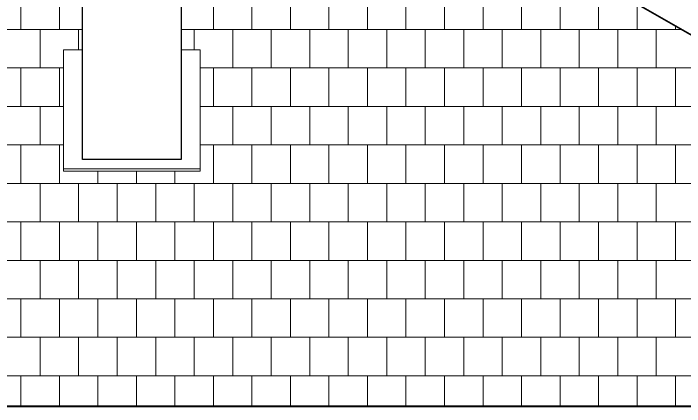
# Model space of a CAD drawing. Extents: x -12289450 to -10763036, y -7834513 to -6150123.
# Drawn here: x -11132590 to -11129049, y -7701421 to -7699345 of the extents above; entities that cross this region are included whole.
import ezdxf

# ---------------------------------------------------------------- set-up
doc = ezdxf.new("R2010")
doc.units = 0
doc.header["$LTSCALE"] = 25
doc.layers.add('- Спрятан_Ном_пера__41', color=7, linetype='Continuous', lineweight=9)
doc.layers.add('008-ШТРИХОВКА', color=252, linetype='Continuous')
doc.layers.add('Крыши', color=7, linetype='Continuous')

msp = doc.modelspace()

# ---------------------------------------------------------------- hatches: boundary and pattern name
at = {"layer": '008-ШТРИХОВКА', "lineweight": 18, "ltscale": 3}
h = msp.add_hatch(dxfattribs=at)
h.set_pattern_fill('AR-B88', color=256)
h.set_pattern_definition([(0, (-57541.28, -161115.81), (0, 203.2), []), (90, (-57541.28, -161115.81), (-101.6, 203.2), [203.2, -203.2])])
h.paths.add_polyline_path([(-11131705.9, -7698630.7), (-11131706.2, -7698171.6), (-11131752.1, -7698150.7), (-11131517.4, -7698015.2), (-11125615.9, -7701420.7), (-11137415.9, -7701420.7), (-11132275.9, -7698453.1), (-11132275.9, -7698500.7), (-11132225.9, -7698500.7), (-11132225.9, -7698860.7), (-11132225.9, -7698980.7), (-11132225.9, -7699536.3), (-11132326.3, -7699536.3), (-11132326.3, -7700177.4), (-11131605.5, -7700177.4), (-11131605.5, -7699536.3), (-11131705.9, -7699536.3)])

# ---------------------------------------------------------------- linework, layer by layer
at = {"layer": '- Спрятан_Ном_пера__41', "linetype": 'Continuous'}
for p, q in [((-11132326.3, -7699536.3), (-11132326.3, -7700177.4)), ((-11132326.3, -7699536.3), (-11132225.9, -7699536.3)), ((-11131705.9, -7699536.3), (-11131605.5, -7699536.3)), ((-11131605.5, -7699536.3), (-11131605.5, -7700177.4)), ((-11132326.3, -7700165.2), (-11131605.5, -7700165.2)), ((-11132326.3, -7700177.4), (-11131605.5, -7700177.4))]:
    msp.add_line(p, q, dxfattribs=at)
at = {"layer": 'Крыши', "lineweight": 35, "ltscale": 3}
msp.add_line((-11131515.9, -7698014.4), (-11125615.9, -7701420.7), dxfattribs=at)
at = {"layer": 'Крыши', "lineweight": 30, "ltscale": 3}
for p, q in [((-11132225.9, -7700115.9), (-11132225.9, -7698980.7)), ((-11131705.9, -7698980.7), (-11131705.9, -7700115.9)), ((-11131705.9, -7700115.9), (-11132225.9, -7700115.9))]:
    msp.add_line(p, q, dxfattribs=at)
at = {"layer": 'Крыши', "lineweight": 40, "ltscale": 3}
msp.add_lwpolyline([(-11125615.9, -7701420.7), (-11138915.9, -7701420.7)], dxfattribs=at)

doc.saveas('drawing.dxf')
